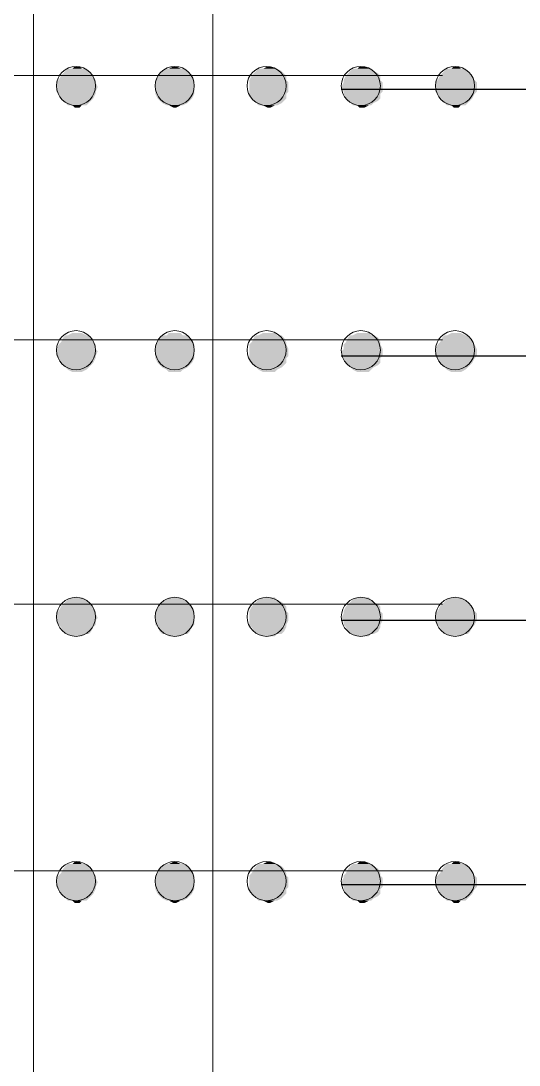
# Model space of a CAD drawing. Header units: inches. Extents: x 2 to 136, y 1 to 96.
# Drawn here: x 43.44 to 47.69, y 50.38 to 59.27 of the extents above; entities that cross this region are included whole.
import ezdxf

# ---------------------------------------------------------------- set-up
doc = ezdxf.new("R2010")
doc.units = ezdxf.units.IN
doc.header["$MEASUREMENT"] = 0
doc.layers.add('PDF_COLUMN', color=251, linetype='Continuous', true_color=0x636466)
doc.layers.add('PDF_Outer Line', color=165, linetype='Continuous', true_color=0x5258ac)
doc.layers.add('PDF_FLOOR LINES', color=7, linetype='Continuous')
doc.layers.add('PDF_Girt', color=7, linetype='Continuous')

msp = doc.modelspace()

# ---------------------------------------------------------------- linework, layer by layer
at = {"layer": 'PDF_COLUMN', "color": 7, "lineweight": 0}
for centre in [(43.9079, 58.719), (44.75, 58.719), (43.9079, 56.467), (44.75, 56.467), (43.9079, 54.1954), (44.75, 54.1954), (43.9079, 51.9434), (44.75, 51.9434)]:
    msp.add_circle(centre, 0.1665, dxfattribs=at)
at = {"layer": 'PDF_COLUMN', "lineweight": 0}
for centre in [(45.5333, 58.719), (46.3362, 58.719), (47.1391, 58.719), (45.5333, 56.467), (46.3362, 56.467), (47.1391, 56.467), (45.5333, 54.1954), (46.3362, 54.1954), (47.1391, 54.1954), (45.5333, 51.9434), (46.3362, 51.9434), (47.1391, 51.9434)]:
    msp.add_circle(centre, 0.1665, dxfattribs=at)
at = {"layer": 'PDF_COLUMN', "color": 7, "transparency": 33554559}
for points in [[(43.8002, 58.8267), (44.0548, 58.8071), (43.7806, 58.8071)], [(43.8198, 58.8463), (44.0352, 58.8267), (43.8002, 58.8267)], [(44.0352, 58.8267), (43.8002, 58.8267), (44.0548, 58.8071)], [(43.8394, 58.8659), (44.0156, 58.8463), (43.8198, 58.8463)], [(44.0156, 58.8463), (43.8198, 58.8463), (44.0352, 58.8267)], [(43.8785, 58.8659), (43.996, 58.8659), (43.8394, 58.8659)], [(43.996, 58.8659), (43.8394, 58.8659), (44.0156, 58.8463)], [(43.8981, 58.8855), (43.9569, 58.8659), (43.8785, 58.8659)], [(43.9569, 58.8659), (43.8785, 58.8659), (43.996, 58.8659)], [(43.9373, 58.8855), (43.8981, 58.8855), (43.9569, 58.8659)], [(44.6227, 58.8267), (44.8968, 58.8071), (44.6031, 58.8071)], [(44.6423, 58.8463), (44.8772, 58.8267), (44.6227, 58.8267)], [(44.8772, 58.8267), (44.6227, 58.8267), (44.8968, 58.8071)], [(44.6814, 58.8659), (44.8577, 58.8463), (44.6423, 58.8463)], [(44.8577, 58.8463), (44.6423, 58.8463), (44.8772, 58.8267)], [(44.701, 58.8659), (44.8185, 58.8659), (44.6814, 58.8659)], [(44.8185, 58.8659), (44.6814, 58.8659), (44.8577, 58.8463)], [(44.7402, 58.8855), (44.7989, 58.8659), (44.701, 58.8659)], [(44.7989, 58.8659), (44.701, 58.8659), (44.8185, 58.8659)], [(44.7598, 58.8855), (44.7402, 58.8855), (44.7989, 58.8659)], [(43.761, 58.768), (44.0744, 58.7484), (43.7414, 58.7484)], [(44.0744, 58.7484), (43.7414, 58.7484), (44.0939, 58.7092)], [(43.7414, 58.7484), (44.0939, 58.7092), (43.7414, 58.7092)], [(43.7806, 58.8071), (44.0744, 58.768), (43.761, 58.768)], [(44.0744, 58.768), (43.761, 58.768), (44.0744, 58.7484)], [(44.0548, 58.8071), (43.7806, 58.8071), (44.0744, 58.768)], [(44.6031, 58.8071), (44.9164, 58.768), (44.5835, 58.768)], [(44.9164, 58.768), (44.5835, 58.768), (44.9164, 58.7484)], [(44.5835, 58.768), (44.9164, 58.7484), (44.5835, 58.7484)], [(44.9164, 58.7484), (44.5835, 58.7484), (44.9164, 58.7092)], [(44.5835, 58.7484), (44.9164, 58.7092), (44.5835, 58.7092)], [(44.8968, 58.8071), (44.6031, 58.8071), (44.9164, 58.768)], [(44.0939, 58.7092), (43.7414, 58.7092), (44.0744, 58.6701)], [(43.7414, 58.7092), (44.0744, 58.6701), (43.7414, 58.6701)], [(44.0744, 58.6701), (43.7414, 58.6701), (44.0744, 58.6505)], [(43.7414, 58.6701), (44.0744, 58.6505), (43.761, 58.6505)], [(44.0744, 58.6505), (43.761, 58.6505), (44.0548, 58.6113)], [(43.761, 58.6505), (44.0548, 58.6113), (43.7806, 58.6113)], [(44.9164, 58.7092), (44.5835, 58.7092), (44.9164, 58.6701)], [(44.5835, 58.7092), (44.9164, 58.6701), (44.5835, 58.6701)], [(44.9164, 58.6701), (44.5835, 58.6701), (44.9164, 58.6505)], [(44.5835, 58.6701), (44.9164, 58.6505), (44.5835, 58.6505)], [(44.9164, 58.6505), (44.5835, 58.6505), (44.8968, 58.6113)], [(44.5835, 58.6505), (44.8968, 58.6113), (44.6031, 58.6113)], [(44.0548, 58.6113), (43.7806, 58.6113), (44.0352, 58.5917)], [(43.7806, 58.6113), (44.0352, 58.5917), (43.8002, 58.5917)], [(44.0352, 58.5917), (43.8002, 58.5917), (44.0156, 58.5722)], [(43.8002, 58.5917), (44.0156, 58.5722), (43.8198, 58.5722)], [(44.0156, 58.5722), (43.8198, 58.5722), (43.996, 58.5526)], [(43.8198, 58.5722), (43.996, 58.5526), (43.8394, 58.5526)], [(43.996, 58.5526), (43.8394, 58.5526), (43.9569, 58.5526)], [(43.8394, 58.5526), (43.9569, 58.5526), (43.8785, 58.5526)], [(43.9569, 58.5526), (43.8785, 58.5526), (43.9373, 58.533)], [(43.8785, 58.5526), (43.9373, 58.533), (43.8981, 58.533)], [(44.8968, 58.6113), (44.6031, 58.6113), (44.8772, 58.5917)], [(44.6031, 58.6113), (44.8772, 58.5917), (44.6227, 58.5917)], [(44.8772, 58.5917), (44.6227, 58.5917), (44.8577, 58.5722)], [(44.6227, 58.5917), (44.8577, 58.5722), (44.6423, 58.5722)], [(44.8577, 58.5722), (44.6423, 58.5722), (44.8185, 58.5526)], [(44.6423, 58.5722), (44.8185, 58.5526), (44.6814, 58.5526)], [(44.8185, 58.5526), (44.6814, 58.5526), (44.7989, 58.5526)], [(44.6814, 58.5526), (44.7989, 58.5526), (44.701, 58.5526)], [(44.7989, 58.5526), (44.701, 58.5526), (44.7598, 58.533)], [(44.701, 58.5526), (44.7598, 58.533), (44.7402, 58.533)], [(43.8198, 56.5943), (44.0352, 56.5747), (43.8002, 56.5747)], [(43.8394, 56.5943), (44.0156, 56.5943), (43.8198, 56.5943)], [(44.0156, 56.5943), (43.8198, 56.5943), (44.0352, 56.5747)], [(43.8785, 56.6139), (43.996, 56.5943), (43.8394, 56.5943)], [(43.996, 56.5943), (43.8394, 56.5943), (44.0156, 56.5943)], [(43.8981, 56.6139), (43.9569, 56.6139), (43.8785, 56.6139)], [(43.9569, 56.6139), (43.8785, 56.6139), (43.996, 56.5943)], [(43.9373, 56.6139), (43.8981, 56.6139), (43.9569, 56.6139)], [(44.6423, 56.5943), (44.8772, 56.5747), (44.6227, 56.5747)], [(44.6814, 56.5943), (44.8577, 56.5943), (44.6423, 56.5943)], [(44.8577, 56.5943), (44.6423, 56.5943), (44.8772, 56.5747)], [(44.701, 56.6139), (44.8185, 56.5943), (44.6814, 56.5943)], [(44.8185, 56.5943), (44.6814, 56.5943), (44.8577, 56.5943)], [(44.7402, 56.6139), (44.7989, 56.6139), (44.701, 56.6139)], [(44.7989, 56.6139), (44.701, 56.6139), (44.8185, 56.5943)], [(44.7598, 56.6139), (44.7402, 56.6139), (44.7989, 56.6139)], [(43.761, 56.516), (44.0744, 56.4768), (43.7414, 56.4768)], [(43.7806, 56.5355), (44.0744, 56.516), (43.761, 56.516)], [(44.0744, 56.516), (43.761, 56.516), (44.0744, 56.4768)], [(43.8002, 56.5747), (44.0548, 56.5355), (43.7806, 56.5355)], [(44.0548, 56.5355), (43.7806, 56.5355), (44.0744, 56.516)], [(44.0352, 56.5747), (43.8002, 56.5747), (44.0548, 56.5355)], [(44.6031, 56.5355), (44.9164, 56.516), (44.5835, 56.516)], [(44.9164, 56.516), (44.5835, 56.516), (44.9164, 56.4768)], [(44.5835, 56.516), (44.9164, 56.4768), (44.5835, 56.4768)], [(44.6227, 56.5747), (44.8968, 56.5355), (44.6031, 56.5355)], [(44.8968, 56.5355), (44.6031, 56.5355), (44.9164, 56.516)], [(44.8772, 56.5747), (44.6227, 56.5747), (44.8968, 56.5355)], [(44.0744, 56.4768), (43.7414, 56.4768), (44.0939, 56.4572)], [(43.7414, 56.4768), (44.0939, 56.4572), (43.7414, 56.4572)], [(44.0939, 56.4572), (43.7414, 56.4572), (44.0744, 56.418)], [(43.7414, 56.4572), (44.0744, 56.418), (43.7414, 56.418)], [(44.0744, 56.418), (43.7414, 56.418), (44.0744, 56.3985)], [(43.7414, 56.418), (44.0744, 56.3985), (43.761, 56.3985)], [(44.9164, 56.4768), (44.5835, 56.4768), (44.9164, 56.4572)], [(44.5835, 56.4768), (44.9164, 56.4572), (44.5835, 56.4572)], [(44.9164, 56.4572), (44.5835, 56.4572), (44.9164, 56.418)], [(44.5835, 56.4572), (44.9164, 56.418), (44.5835, 56.418)], [(44.9164, 56.418), (44.5835, 56.418), (44.9164, 56.3985)], [(44.5835, 56.418), (44.9164, 56.3985), (44.5835, 56.3985)], [(44.0744, 56.3985), (43.761, 56.3985), (44.0548, 56.3593)], [(43.761, 56.3985), (44.0548, 56.3593), (43.7806, 56.3593)], [(44.0548, 56.3593), (43.7806, 56.3593), (44.0352, 56.3397)], [(43.7806, 56.3593), (44.0352, 56.3397), (43.8002, 56.3397)], [(44.0352, 56.3397), (43.8002, 56.3397), (44.0156, 56.3201)], [(43.8002, 56.3397), (44.0156, 56.3201), (43.8198, 56.3201)], [(44.0156, 56.3201), (43.8198, 56.3201), (43.996, 56.3006)], [(43.8198, 56.3201), (43.996, 56.3006), (43.8394, 56.3006)], [(44.9164, 56.3985), (44.5835, 56.3985), (44.8968, 56.3593)], [(44.5835, 56.3985), (44.8968, 56.3593), (44.6031, 56.3593)], [(44.8968, 56.3593), (44.6031, 56.3593), (44.8772, 56.3397)], [(44.6031, 56.3593), (44.8772, 56.3397), (44.6227, 56.3397)], [(44.8772, 56.3397), (44.6227, 56.3397), (44.8577, 56.3201)], [(44.6227, 56.3397), (44.8577, 56.3201), (44.6423, 56.3201)], [(44.8577, 56.3201), (44.6423, 56.3201), (44.8185, 56.3006)], [(44.6423, 56.3201), (44.8185, 56.3006), (44.6814, 56.3006)], [(43.996, 56.3006), (43.8394, 56.3006), (43.9569, 56.281)], [(43.8394, 56.3006), (43.9569, 56.281), (43.8785, 56.281)], [(43.9569, 56.281), (43.8785, 56.281), (43.9373, 56.281)], [(43.8785, 56.281), (43.9373, 56.281), (43.8981, 56.281)], [(44.8185, 56.3006), (44.6814, 56.3006), (44.7989, 56.281)], [(44.6814, 56.3006), (44.7989, 56.281), (44.701, 56.281)], [(44.7989, 56.281), (44.701, 56.281), (44.7598, 56.281)], [(44.701, 56.281), (44.7598, 56.281), (44.7402, 56.281)], [(43.8785, 54.3619), (43.996, 54.3423), (43.8394, 54.3423)], [(43.8981, 54.3619), (43.9569, 54.3619), (43.8785, 54.3619)], [(43.9569, 54.3619), (43.8785, 54.3619), (43.996, 54.3423)], [(43.9373, 54.3619), (43.8981, 54.3619), (43.9569, 54.3619)], [(44.701, 54.3619), (44.8185, 54.3423), (44.6814, 54.3423)], [(44.7402, 54.3619), (44.7989, 54.3619), (44.701, 54.3619)], [(44.7989, 54.3619), (44.701, 54.3619), (44.8185, 54.3423)], [(44.7598, 54.3619), (44.7402, 54.3619), (44.7989, 54.3619)], [(43.7806, 54.2835), (44.0744, 54.2444), (43.761, 54.2444)], [(43.8002, 54.3031), (44.0548, 54.2835), (43.7806, 54.2835)], [(44.0548, 54.2835), (43.7806, 54.2835), (44.0744, 54.2444)], [(43.8198, 54.3227), (44.0352, 54.3031), (43.8002, 54.3031)], [(44.0352, 54.3031), (43.8002, 54.3031), (44.0548, 54.2835)], [(43.8394, 54.3423), (44.0156, 54.3227), (43.8198, 54.3227)], [(44.0156, 54.3227), (43.8198, 54.3227), (44.0352, 54.3031)], [(43.996, 54.3423), (43.8394, 54.3423), (44.0156, 54.3227)], [(44.6031, 54.2835), (44.9164, 54.2444), (44.5835, 54.2444)], [(44.6227, 54.3031), (44.8968, 54.2835), (44.6031, 54.2835)], [(44.8968, 54.2835), (44.6031, 54.2835), (44.9164, 54.2444)], [(44.6423, 54.3227), (44.8772, 54.3031), (44.6227, 54.3031)], [(44.8772, 54.3031), (44.6227, 54.3031), (44.8968, 54.2835)], [(44.6814, 54.3423), (44.8577, 54.3227), (44.6423, 54.3227)], [(44.8577, 54.3227), (44.6423, 54.3227), (44.8772, 54.3031)], [(44.8185, 54.3423), (44.6814, 54.3423), (44.8577, 54.3227)], [(43.761, 54.2444), (44.0744, 54.2248), (43.7414, 54.2248)], [(44.0744, 54.2248), (43.7414, 54.2248), (44.0939, 54.1856)], [(43.7414, 54.2248), (44.0939, 54.1856), (43.7414, 54.1856)], [(44.0939, 54.1856), (43.7414, 54.1856), (44.0744, 54.166)], [(43.7414, 54.1856), (44.0744, 54.166), (43.7414, 54.166)], [(44.0744, 54.2444), (43.761, 54.2444), (44.0744, 54.2248)], [(44.9164, 54.2444), (44.5835, 54.2444), (44.9164, 54.2248)], [(44.5835, 54.2444), (44.9164, 54.2248), (44.5835, 54.2248)], [(44.9164, 54.2248), (44.5835, 54.2248), (44.9164, 54.1856)], [(44.5835, 54.2248), (44.9164, 54.1856), (44.5835, 54.1856)], [(44.9164, 54.1856), (44.5835, 54.1856), (44.9164, 54.166)], [(44.5835, 54.1856), (44.9164, 54.166), (44.5835, 54.166)], [(44.0744, 54.166), (43.7414, 54.166), (44.0744, 54.1269)], [(43.7414, 54.166), (44.0744, 54.1269), (43.761, 54.1269)], [(44.0744, 54.1269), (43.761, 54.1269), (44.0548, 54.1073)], [(43.761, 54.1269), (44.0548, 54.1073), (43.7806, 54.1073)], [(44.0548, 54.1073), (43.7806, 54.1073), (44.0352, 54.0681)], [(43.7806, 54.1073), (44.0352, 54.0681), (43.8002, 54.0681)], [(44.9164, 54.166), (44.5835, 54.166), (44.9164, 54.1269)], [(44.5835, 54.166), (44.9164, 54.1269), (44.5835, 54.1269)], [(44.9164, 54.1269), (44.5835, 54.1269), (44.8968, 54.1073)], [(44.5835, 54.1269), (44.8968, 54.1073), (44.6031, 54.1073)], [(44.8968, 54.1073), (44.6031, 54.1073), (44.8772, 54.0681)], [(44.6031, 54.1073), (44.8772, 54.0681), (44.6227, 54.0681)], [(44.0352, 54.0681), (43.8002, 54.0681), (44.0156, 54.0485)], [(43.8002, 54.0681), (44.0156, 54.0485), (43.8198, 54.0485)], [(44.0156, 54.0485), (43.8198, 54.0485), (43.996, 54.0485)], [(43.8198, 54.0485), (43.996, 54.0485), (43.8394, 54.0485)], [(43.996, 54.0485), (43.8394, 54.0485), (43.9569, 54.0289)], [(43.8394, 54.0485), (43.9569, 54.0289), (43.8785, 54.0289)], [(43.9569, 54.0289), (43.8785, 54.0289), (43.9373, 54.0289)], [(43.8785, 54.0289), (43.9373, 54.0289), (43.8981, 54.0289)], [(44.8772, 54.0681), (44.6227, 54.0681), (44.8577, 54.0485)], [(44.6227, 54.0681), (44.8577, 54.0485), (44.6423, 54.0485)], [(44.8577, 54.0485), (44.6423, 54.0485), (44.8185, 54.0485)], [(44.6423, 54.0485), (44.8185, 54.0485), (44.6814, 54.0485)], [(44.8185, 54.0485), (44.6814, 54.0485), (44.7989, 54.0289)], [(44.6814, 54.0485), (44.7989, 54.0289), (44.701, 54.0289)], [(44.7989, 54.0289), (44.701, 54.0289), (44.7598, 54.0289)], [(44.701, 54.0289), (44.7598, 54.0289), (44.7402, 54.0289)], [(43.8002, 52.0511), (44.0548, 52.0119), (43.7806, 52.0119)], [(43.8198, 52.0707), (44.0352, 52.0511), (43.8002, 52.0511)], [(44.0352, 52.0511), (43.8002, 52.0511), (44.0548, 52.0119)], [(43.8394, 52.0902), (44.0156, 52.0707), (43.8198, 52.0707)], [(44.0156, 52.0707), (43.8198, 52.0707), (44.0352, 52.0511)], [(43.8785, 52.0902), (43.996, 52.0902), (43.8394, 52.0902)], [(43.996, 52.0902), (43.8394, 52.0902), (44.0156, 52.0707)], [(43.8981, 52.1098), (43.9569, 52.0902), (43.8785, 52.0902)], [(43.9569, 52.0902), (43.8785, 52.0902), (43.996, 52.0902)], [(43.9373, 52.1098), (43.8981, 52.1098), (43.9569, 52.0902)], [(44.6227, 52.0511), (44.8968, 52.0119), (44.6031, 52.0119)], [(44.6423, 52.0707), (44.8772, 52.0511), (44.6227, 52.0511)], [(44.8772, 52.0511), (44.6227, 52.0511), (44.8968, 52.0119)], [(44.6814, 52.0902), (44.8577, 52.0707), (44.6423, 52.0707)], [(44.8577, 52.0707), (44.6423, 52.0707), (44.8772, 52.0511)], [(44.701, 52.0902), (44.8185, 52.0902), (44.6814, 52.0902)], [(44.8185, 52.0902), (44.6814, 52.0902), (44.8577, 52.0707)], [(44.7402, 52.1098), (44.7989, 52.0902), (44.701, 52.0902)], [(44.7989, 52.0902), (44.701, 52.0902), (44.8185, 52.0902)], [(44.7598, 52.1098), (44.7402, 52.1098), (44.7989, 52.0902)], [(43.761, 51.9923), (44.0744, 51.9728), (43.7414, 51.9728)], [(44.0744, 51.9728), (43.7414, 51.9728), (44.0939, 51.9336)], [(43.7414, 51.9728), (44.0939, 51.9336), (43.7414, 51.9336)], [(43.7806, 52.0119), (44.0744, 51.9923), (43.761, 51.9923)], [(44.0744, 51.9923), (43.761, 51.9923), (44.0744, 51.9728)], [(44.0548, 52.0119), (43.7806, 52.0119), (44.0744, 51.9923)], [(44.6031, 52.0119), (44.9164, 51.9923), (44.5835, 51.9923)], [(44.9164, 51.9923), (44.5835, 51.9923), (44.9164, 51.9728)], [(44.5835, 51.9923), (44.9164, 51.9728), (44.5835, 51.9728)], [(44.9164, 51.9728), (44.5835, 51.9728), (44.9164, 51.9336)], [(44.5835, 51.9728), (44.9164, 51.9336), (44.5835, 51.9336)], [(44.8968, 52.0119), (44.6031, 52.0119), (44.9164, 51.9923)], [(44.0939, 51.9336), (43.7414, 51.9336), (44.0744, 51.8944)], [(43.7414, 51.9336), (44.0744, 51.8944), (43.7414, 51.8944)], [(44.0744, 51.8944), (43.7414, 51.8944), (44.0744, 51.8748)], [(43.7414, 51.8944), (44.0744, 51.8748), (43.761, 51.8748)], [(44.0744, 51.8748), (43.761, 51.8748), (44.0548, 51.8357)], [(43.761, 51.8748), (44.0548, 51.8357), (43.7806, 51.8357)], [(44.9164, 51.9336), (44.5835, 51.9336), (44.9164, 51.8944)], [(44.5835, 51.9336), (44.9164, 51.8944), (44.5835, 51.8944)], [(44.9164, 51.8944), (44.5835, 51.8944), (44.9164, 51.8748)], [(44.5835, 51.8944), (44.9164, 51.8748), (44.5835, 51.8748)], [(44.9164, 51.8748), (44.5835, 51.8748), (44.8968, 51.8357)], [(44.5835, 51.8748), (44.8968, 51.8357), (44.6031, 51.8357)], [(44.0548, 51.8357), (43.7806, 51.8357), (44.0352, 51.8161)], [(43.7806, 51.8357), (44.0352, 51.8161), (43.8002, 51.8161)], [(44.0352, 51.8161), (43.8002, 51.8161), (44.0156, 51.7965)], [(43.8002, 51.8161), (44.0156, 51.7965), (43.8198, 51.7965)], [(44.0156, 51.7965), (43.8198, 51.7965), (43.996, 51.7769)], [(43.8198, 51.7965), (43.996, 51.7769), (43.8394, 51.7769)], [(44.8968, 51.8357), (44.6031, 51.8357), (44.8772, 51.8161)], [(44.6031, 51.8357), (44.8772, 51.8161), (44.6227, 51.8161)], [(44.8772, 51.8161), (44.6227, 51.8161), (44.8577, 51.7965)], [(44.6227, 51.8161), (44.8577, 51.7965), (44.6423, 51.7965)], [(44.8577, 51.7965), (44.6423, 51.7965), (44.8185, 51.7769)], [(44.6423, 51.7965), (44.8185, 51.7769), (44.6814, 51.7769)], [(43.996, 51.7769), (43.8394, 51.7769), (43.9569, 51.7769)], [(43.8394, 51.7769), (43.9569, 51.7769), (43.8785, 51.7769)], [(43.9569, 51.7769), (43.8785, 51.7769), (43.9373, 51.7573)], [(43.8785, 51.7769), (43.9373, 51.7573), (43.8981, 51.7573)], [(44.8185, 51.7769), (44.6814, 51.7769), (44.7989, 51.7769)], [(44.6814, 51.7769), (44.7989, 51.7769), (44.701, 51.7769)], [(44.7989, 51.7769), (44.701, 51.7769), (44.7598, 51.7573)], [(44.701, 51.7769), (44.7598, 51.7573), (44.7402, 51.7573)]]:
    msp.add_solid(points, dxfattribs=at)
at = {"layer": 'PDF_COLUMN', "transparency": 33554559}
for points in [[(45.4256, 58.8267), (45.6997, 58.8071), (45.406, 58.8071)], [(45.4452, 58.8463), (45.6801, 58.8267), (45.4256, 58.8267)], [(45.6801, 58.8267), (45.4256, 58.8267), (45.6997, 58.8071)], [(45.4647, 58.8659), (45.6606, 58.8463), (45.4452, 58.8463)], [(45.6606, 58.8463), (45.4452, 58.8463), (45.6801, 58.8267)], [(45.5039, 58.8659), (45.6214, 58.8659), (45.4647, 58.8659)], [(45.6214, 58.8659), (45.4647, 58.8659), (45.6606, 58.8463)], [(45.5431, 58.8855), (45.6018, 58.8659), (45.5039, 58.8659)], [(45.6018, 58.8659), (45.5039, 58.8659), (45.6214, 58.8659)], [(45.5626, 58.8855), (45.5431, 58.8855), (45.6018, 58.8659)], [(46.2285, 58.8267), (46.5026, 58.8071), (46.2089, 58.8071)], [(46.248, 58.8463), (46.483, 58.8267), (46.2285, 58.8267)], [(46.483, 58.8267), (46.2285, 58.8267), (46.5026, 58.8071)], [(46.2676, 58.8659), (46.4439, 58.8463), (46.248, 58.8463)], [(46.4439, 58.8463), (46.248, 58.8463), (46.483, 58.8267)], [(46.3068, 58.8659), (46.4243, 58.8659), (46.2676, 58.8659)], [(46.4243, 58.8659), (46.2676, 58.8659), (46.4439, 58.8463)], [(46.3264, 58.8855), (46.4047, 58.8659), (46.3068, 58.8659)], [(46.4047, 58.8659), (46.3068, 58.8659), (46.4243, 58.8659)], [(46.3655, 58.8855), (46.3264, 58.8855), (46.4047, 58.8659)], [(47.0314, 58.8267), (47.2859, 58.8071), (47.0118, 58.8071)], [(47.0509, 58.8463), (47.2664, 58.8267), (47.0314, 58.8267)], [(47.2664, 58.8267), (47.0314, 58.8267), (47.2859, 58.8071)], [(47.0705, 58.8659), (47.2468, 58.8463), (47.0509, 58.8463)], [(47.2468, 58.8463), (47.0509, 58.8463), (47.2664, 58.8267)], [(47.1097, 58.8659), (47.2272, 58.8659), (47.0705, 58.8659)], [(47.2272, 58.8659), (47.0705, 58.8659), (47.2468, 58.8463)], [(47.1293, 58.8855), (47.188, 58.8659), (47.1097, 58.8659)], [(47.188, 58.8659), (47.1097, 58.8659), (47.2272, 58.8659)], [(47.1684, 58.8855), (47.1293, 58.8855), (47.188, 58.8659)], [(45.406, 58.8071), (45.6997, 58.768), (45.3864, 58.768)], [(45.6997, 58.768), (45.3864, 58.768), (45.7193, 58.7484)], [(45.3864, 58.768), (45.7193, 58.7484), (45.3864, 58.7484)], [(45.7193, 58.7484), (45.3864, 58.7484), (45.7193, 58.7092)], [(45.3864, 58.7484), (45.7193, 58.7092), (45.3864, 58.7092)], [(45.6997, 58.8071), (45.406, 58.8071), (45.6997, 58.768)], [(46.1893, 58.7484), (46.5222, 58.7092), (46.1697, 58.7092)], [(46.2089, 58.8071), (46.5026, 58.768), (46.1893, 58.768)], [(46.5026, 58.768), (46.1893, 58.768), (46.5222, 58.7484)], [(46.1893, 58.768), (46.5222, 58.7484), (46.1893, 58.7484)], [(46.5222, 58.7484), (46.1893, 58.7484), (46.5222, 58.7092)], [(46.5026, 58.8071), (46.2089, 58.8071), (46.5026, 58.768)], [(46.9922, 58.768), (47.3251, 58.7484), (46.9726, 58.7484)], [(47.3251, 58.7484), (46.9726, 58.7484), (47.3251, 58.7092)], [(46.9726, 58.7484), (47.3251, 58.7092), (46.9726, 58.7092)], [(47.0118, 58.8071), (47.3055, 58.768), (46.9922, 58.768)], [(47.3055, 58.768), (46.9922, 58.768), (47.3251, 58.7484)], [(47.2859, 58.8071), (47.0118, 58.8071), (47.3055, 58.768)], [(45.7193, 58.7092), (45.3864, 58.7092), (45.7193, 58.6701)], [(45.3864, 58.7092), (45.7193, 58.6701), (45.3864, 58.6701)], [(45.7193, 58.6701), (45.3864, 58.6701), (45.6997, 58.6505)], [(45.3864, 58.6701), (45.6997, 58.6505), (45.3864, 58.6505)], [(45.6997, 58.6505), (45.3864, 58.6505), (45.6997, 58.6113)], [(45.3864, 58.6505), (45.6997, 58.6113), (45.406, 58.6113)], [(46.5222, 58.7092), (46.1697, 58.7092), (46.5222, 58.6701)], [(46.1697, 58.7092), (46.5222, 58.6701), (46.1893, 58.6701)], [(46.5222, 58.6701), (46.1893, 58.6701), (46.5026, 58.6505)], [(46.1893, 58.6701), (46.5026, 58.6505), (46.1893, 58.6505)], [(46.5026, 58.6505), (46.1893, 58.6505), (46.5026, 58.6113)], [(46.1893, 58.6505), (46.5026, 58.6113), (46.2089, 58.6113)], [(47.3251, 58.7092), (46.9726, 58.7092), (47.3251, 58.6701)], [(46.9726, 58.7092), (47.3251, 58.6701), (46.9726, 58.6701)], [(47.3251, 58.6701), (46.9726, 58.6701), (47.3055, 58.6505)], [(46.9726, 58.6701), (47.3055, 58.6505), (46.9922, 58.6505)], [(47.3055, 58.6505), (46.9922, 58.6505), (47.2859, 58.6113)], [(46.9922, 58.6505), (47.2859, 58.6113), (47.0118, 58.6113)], [(45.6997, 58.6113), (45.406, 58.6113), (45.6801, 58.5917)], [(45.406, 58.6113), (45.6801, 58.5917), (45.4256, 58.5917)], [(45.6801, 58.5917), (45.4256, 58.5917), (45.6606, 58.5722)], [(45.4256, 58.5917), (45.6606, 58.5722), (45.4452, 58.5722)], [(45.6606, 58.5722), (45.4452, 58.5722), (45.6214, 58.5526)], [(45.4452, 58.5722), (45.6214, 58.5526), (45.4647, 58.5526)], [(45.6214, 58.5526), (45.4647, 58.5526), (45.6018, 58.5526)], [(45.4647, 58.5526), (45.6018, 58.5526), (45.5039, 58.5526)], [(45.6018, 58.5526), (45.5039, 58.5526), (45.5626, 58.533)], [(45.5039, 58.5526), (45.5626, 58.533), (45.5431, 58.533)], [(46.5026, 58.6113), (46.2089, 58.6113), (46.483, 58.5917)], [(46.2089, 58.6113), (46.483, 58.5917), (46.2285, 58.5917)], [(46.483, 58.5917), (46.2285, 58.5917), (46.4439, 58.5722)], [(46.2285, 58.5917), (46.4439, 58.5722), (46.248, 58.5722)], [(46.4439, 58.5722), (46.248, 58.5722), (46.4243, 58.5526)], [(46.248, 58.5722), (46.4243, 58.5526), (46.2676, 58.5526)], [(46.4243, 58.5526), (46.2676, 58.5526), (46.4047, 58.5526)], [(46.2676, 58.5526), (46.4047, 58.5526), (46.3068, 58.5526)], [(46.4047, 58.5526), (46.3068, 58.5526), (46.3655, 58.533)], [(46.3068, 58.5526), (46.3655, 58.533), (46.3264, 58.533)], [(47.2859, 58.6113), (47.0118, 58.6113), (47.2664, 58.5917)], [(47.0118, 58.6113), (47.2664, 58.5917), (47.0314, 58.5917)], [(47.2664, 58.5917), (47.0314, 58.5917), (47.2468, 58.5722)], [(47.0314, 58.5917), (47.2468, 58.5722), (47.0509, 58.5722)], [(47.2468, 58.5722), (47.0509, 58.5722), (47.2272, 58.5526)], [(47.0509, 58.5722), (47.2272, 58.5526), (47.0705, 58.5526)], [(47.2272, 58.5526), (47.0705, 58.5526), (47.188, 58.5526)], [(47.0705, 58.5526), (47.188, 58.5526), (47.1097, 58.5526)], [(47.188, 58.5526), (47.1097, 58.5526), (47.1684, 58.533)], [(47.1097, 58.5526), (47.1684, 58.533), (47.1293, 58.533)], [(45.4452, 56.5943), (45.6801, 56.5747), (45.4256, 56.5747)], [(45.4647, 56.5943), (45.6606, 56.5943), (45.4452, 56.5943)], [(45.6606, 56.5943), (45.4452, 56.5943), (45.6801, 56.5747)], [(45.5039, 56.6139), (45.6214, 56.5943), (45.4647, 56.5943)], [(45.6214, 56.5943), (45.4647, 56.5943), (45.6606, 56.5943)], [(45.5431, 56.6139), (45.6018, 56.6139), (45.5039, 56.6139)], [(45.6018, 56.6139), (45.5039, 56.6139), (45.6214, 56.5943)], [(45.5626, 56.6139), (45.5431, 56.6139), (45.6018, 56.6139)], [(46.248, 56.5943), (46.483, 56.5747), (46.2285, 56.5747)], [(46.2676, 56.5943), (46.4439, 56.5943), (46.248, 56.5943)], [(46.4439, 56.5943), (46.248, 56.5943), (46.483, 56.5747)], [(46.3068, 56.6139), (46.4243, 56.5943), (46.2676, 56.5943)], [(46.4243, 56.5943), (46.2676, 56.5943), (46.4439, 56.5943)], [(46.3264, 56.6139), (46.4047, 56.6139), (46.3068, 56.6139)], [(46.4047, 56.6139), (46.3068, 56.6139), (46.4243, 56.5943)], [(46.3655, 56.6139), (46.3264, 56.6139), (46.4047, 56.6139)], [(47.0509, 56.5943), (47.2664, 56.5747), (47.0314, 56.5747)], [(47.0705, 56.5943), (47.2468, 56.5943), (47.0509, 56.5943)], [(47.2468, 56.5943), (47.0509, 56.5943), (47.2664, 56.5747)], [(47.1097, 56.6139), (47.2272, 56.5943), (47.0705, 56.5943)], [(47.2272, 56.5943), (47.0705, 56.5943), (47.2468, 56.5943)], [(47.1293, 56.6139), (47.188, 56.6139), (47.1097, 56.6139)], [(47.188, 56.6139), (47.1097, 56.6139), (47.2272, 56.5943)], [(47.1684, 56.6139), (47.1293, 56.6139), (47.188, 56.6139)], [(45.406, 56.5355), (45.6997, 56.516), (45.3864, 56.516)], [(45.6997, 56.516), (45.3864, 56.516), (45.7193, 56.4768)], [(45.3864, 56.516), (45.7193, 56.4768), (45.3864, 56.4768)], [(45.4256, 56.5747), (45.6997, 56.5355), (45.406, 56.5355)], [(45.6997, 56.5355), (45.406, 56.5355), (45.6997, 56.516)], [(45.6801, 56.5747), (45.4256, 56.5747), (45.6997, 56.5355)], [(46.2089, 56.5355), (46.5026, 56.516), (46.1893, 56.516)], [(46.5026, 56.516), (46.1893, 56.516), (46.5222, 56.4768)], [(46.1893, 56.516), (46.5222, 56.4768), (46.1893, 56.4768)], [(46.2285, 56.5747), (46.5026, 56.5355), (46.2089, 56.5355)], [(46.5026, 56.5355), (46.2089, 56.5355), (46.5026, 56.516)], [(46.483, 56.5747), (46.2285, 56.5747), (46.5026, 56.5355)], [(46.9922, 56.516), (47.3251, 56.4768), (46.9726, 56.4768)], [(47.0118, 56.5355), (47.3055, 56.516), (46.9922, 56.516)], [(47.3055, 56.516), (46.9922, 56.516), (47.3251, 56.4768)], [(47.0314, 56.5747), (47.2859, 56.5355), (47.0118, 56.5355)], [(47.2859, 56.5355), (47.0118, 56.5355), (47.3055, 56.516)], [(47.2664, 56.5747), (47.0314, 56.5747), (47.2859, 56.5355)], [(45.7193, 56.4768), (45.3864, 56.4768), (45.7193, 56.4572)], [(45.3864, 56.4768), (45.7193, 56.4572), (45.3864, 56.4572)], [(45.7193, 56.4572), (45.3864, 56.4572), (45.7193, 56.418)], [(45.3864, 56.4572), (45.7193, 56.418), (45.3864, 56.418)], [(45.7193, 56.418), (45.3864, 56.418), (45.6997, 56.3985)], [(45.3864, 56.418), (45.6997, 56.3985), (45.3864, 56.3985)], [(46.1893, 56.4768), (46.5222, 56.4572), (46.1697, 56.4572)], [(46.5222, 56.4572), (46.1697, 56.4572), (46.5222, 56.418)], [(46.1697, 56.4572), (46.5222, 56.418), (46.1893, 56.418)], [(46.5222, 56.4768), (46.1893, 56.4768), (46.5222, 56.4572)], [(46.5222, 56.418), (46.1893, 56.418), (46.5026, 56.3985)], [(46.1893, 56.418), (46.5026, 56.3985), (46.1893, 56.3985)], [(47.3251, 56.4768), (46.9726, 56.4768), (47.3251, 56.4572)], [(46.9726, 56.4768), (47.3251, 56.4572), (46.9726, 56.4572)], [(47.3251, 56.4572), (46.9726, 56.4572), (47.3251, 56.418)], [(46.9726, 56.4572), (47.3251, 56.418), (46.9726, 56.418)], [(47.3251, 56.418), (46.9726, 56.418), (47.3055, 56.3985)], [(46.9726, 56.418), (47.3055, 56.3985), (46.9922, 56.3985)], [(45.6997, 56.3985), (45.3864, 56.3985), (45.6997, 56.3593)], [(45.3864, 56.3985), (45.6997, 56.3593), (45.406, 56.3593)], [(45.6997, 56.3593), (45.406, 56.3593), (45.6801, 56.3397)], [(45.406, 56.3593), (45.6801, 56.3397), (45.4256, 56.3397)], [(45.6801, 56.3397), (45.4256, 56.3397), (45.6606, 56.3201)], [(45.4256, 56.3397), (45.6606, 56.3201), (45.4452, 56.3201)], [(45.6606, 56.3201), (45.4452, 56.3201), (45.6214, 56.3006)], [(45.4452, 56.3201), (45.6214, 56.3006), (45.4647, 56.3006)], [(46.5026, 56.3985), (46.1893, 56.3985), (46.5026, 56.3593)], [(46.1893, 56.3985), (46.5026, 56.3593), (46.2089, 56.3593)], [(46.5026, 56.3593), (46.2089, 56.3593), (46.483, 56.3397)], [(46.2089, 56.3593), (46.483, 56.3397), (46.2285, 56.3397)], [(46.483, 56.3397), (46.2285, 56.3397), (46.4439, 56.3201)], [(46.2285, 56.3397), (46.4439, 56.3201), (46.248, 56.3201)], [(46.4439, 56.3201), (46.248, 56.3201), (46.4243, 56.3006)], [(46.248, 56.3201), (46.4243, 56.3006), (46.2676, 56.3006)], [(47.3055, 56.3985), (46.9922, 56.3985), (47.2859, 56.3593)], [(46.9922, 56.3985), (47.2859, 56.3593), (47.0118, 56.3593)], [(47.2859, 56.3593), (47.0118, 56.3593), (47.2664, 56.3397)], [(47.0118, 56.3593), (47.2664, 56.3397), (47.0314, 56.3397)], [(47.2664, 56.3397), (47.0314, 56.3397), (47.2468, 56.3201)], [(47.0314, 56.3397), (47.2468, 56.3201), (47.0509, 56.3201)], [(47.2468, 56.3201), (47.0509, 56.3201), (47.2272, 56.3006)], [(47.0509, 56.3201), (47.2272, 56.3006), (47.0705, 56.3006)], [(45.6214, 56.3006), (45.4647, 56.3006), (45.6018, 56.281)], [(45.4647, 56.3006), (45.6018, 56.281), (45.5039, 56.281)], [(45.6018, 56.281), (45.5039, 56.281), (45.5626, 56.281)], [(45.5039, 56.281), (45.5626, 56.281), (45.5431, 56.281)], [(46.4243, 56.3006), (46.2676, 56.3006), (46.4047, 56.281)], [(46.2676, 56.3006), (46.4047, 56.281), (46.3068, 56.281)], [(46.4047, 56.281), (46.3068, 56.281), (46.3655, 56.281)], [(46.3068, 56.281), (46.3655, 56.281), (46.3264, 56.281)], [(47.2272, 56.3006), (47.0705, 56.3006), (47.188, 56.281)], [(47.0705, 56.3006), (47.188, 56.281), (47.1097, 56.281)], [(47.188, 56.281), (47.1097, 56.281), (47.1684, 56.281)], [(47.1097, 56.281), (47.1684, 56.281), (47.1293, 56.281)], [(45.5039, 54.3619), (45.6214, 54.3423), (45.4647, 54.3423)], [(45.5431, 54.3619), (45.6018, 54.3619), (45.5039, 54.3619)], [(45.6018, 54.3619), (45.5039, 54.3619), (45.6214, 54.3423)], [(45.5626, 54.3619), (45.5431, 54.3619), (45.6018, 54.3619)], [(46.3068, 54.3619), (46.4243, 54.3423), (46.2676, 54.3423)], [(46.3264, 54.3619), (46.4047, 54.3619), (46.3068, 54.3619)], [(46.4047, 54.3619), (46.3068, 54.3619), (46.4243, 54.3423)], [(46.3655, 54.3619), (46.3264, 54.3619), (46.4047, 54.3619)], [(47.1097, 54.3619), (47.2272, 54.3423), (47.0705, 54.3423)], [(47.1293, 54.3619), (47.188, 54.3619), (47.1097, 54.3619)], [(47.188, 54.3619), (47.1097, 54.3619), (47.2272, 54.3423)], [(47.1684, 54.3619), (47.1293, 54.3619), (47.188, 54.3619)], [(45.406, 54.2835), (45.6997, 54.2444), (45.3864, 54.2444)], [(45.4256, 54.3031), (45.6997, 54.2835), (45.406, 54.2835)], [(45.6997, 54.2835), (45.406, 54.2835), (45.6997, 54.2444)], [(45.4452, 54.3227), (45.6801, 54.3031), (45.4256, 54.3031)], [(45.6801, 54.3031), (45.4256, 54.3031), (45.6997, 54.2835)], [(45.4647, 54.3423), (45.6606, 54.3227), (45.4452, 54.3227)], [(45.6606, 54.3227), (45.4452, 54.3227), (45.6801, 54.3031)], [(45.6214, 54.3423), (45.4647, 54.3423), (45.6606, 54.3227)], [(46.2089, 54.2835), (46.5026, 54.2444), (46.1893, 54.2444)], [(46.2285, 54.3031), (46.5026, 54.2835), (46.2089, 54.2835)], [(46.5026, 54.2835), (46.2089, 54.2835), (46.5026, 54.2444)], [(46.248, 54.3227), (46.483, 54.3031), (46.2285, 54.3031)], [(46.483, 54.3031), (46.2285, 54.3031), (46.5026, 54.2835)], [(46.2676, 54.3423), (46.4439, 54.3227), (46.248, 54.3227)], [(46.4439, 54.3227), (46.248, 54.3227), (46.483, 54.3031)], [(46.4243, 54.3423), (46.2676, 54.3423), (46.4439, 54.3227)], [(47.0118, 54.2835), (47.3055, 54.2444), (46.9922, 54.2444)], [(47.0314, 54.3031), (47.2859, 54.2835), (47.0118, 54.2835)], [(47.2859, 54.2835), (47.0118, 54.2835), (47.3055, 54.2444)], [(47.0509, 54.3227), (47.2664, 54.3031), (47.0314, 54.3031)], [(47.2664, 54.3031), (47.0314, 54.3031), (47.2859, 54.2835)], [(47.0705, 54.3423), (47.2468, 54.3227), (47.0509, 54.3227)], [(47.2468, 54.3227), (47.0509, 54.3227), (47.2664, 54.3031)], [(47.2272, 54.3423), (47.0705, 54.3423), (47.2468, 54.3227)], [(45.6997, 54.2444), (45.3864, 54.2444), (45.7193, 54.2248)], [(45.3864, 54.2444), (45.7193, 54.2248), (45.3864, 54.2248)], [(45.7193, 54.2248), (45.3864, 54.2248), (45.7193, 54.1856)], [(45.3864, 54.2248), (45.7193, 54.1856), (45.3864, 54.1856)], [(45.7193, 54.1856), (45.3864, 54.1856), (45.7193, 54.166)], [(45.3864, 54.1856), (45.7193, 54.166), (45.3864, 54.166)], [(46.1893, 54.2248), (46.5222, 54.1856), (46.1697, 54.1856)], [(46.5222, 54.1856), (46.1697, 54.1856), (46.5222, 54.166)], [(46.1697, 54.1856), (46.5222, 54.166), (46.1893, 54.166)], [(46.5026, 54.2444), (46.1893, 54.2444), (46.5222, 54.2248)], [(46.1893, 54.2444), (46.5222, 54.2248), (46.1893, 54.2248)], [(46.5222, 54.2248), (46.1893, 54.2248), (46.5222, 54.1856)], [(46.9922, 54.2444), (47.3251, 54.2248), (46.9726, 54.2248)], [(47.3251, 54.2248), (46.9726, 54.2248), (47.3251, 54.1856)], [(46.9726, 54.2248), (47.3251, 54.1856), (46.9726, 54.1856)], [(47.3251, 54.1856), (46.9726, 54.1856), (47.3251, 54.166)], [(46.9726, 54.1856), (47.3251, 54.166), (46.9726, 54.166)], [(47.3055, 54.2444), (46.9922, 54.2444), (47.3251, 54.2248)], [(45.7193, 54.166), (45.3864, 54.166), (45.6997, 54.1269)], [(45.3864, 54.166), (45.6997, 54.1269), (45.3864, 54.1269)], [(45.6997, 54.1269), (45.3864, 54.1269), (45.6997, 54.1073)], [(45.3864, 54.1269), (45.6997, 54.1073), (45.406, 54.1073)], [(45.6997, 54.1073), (45.406, 54.1073), (45.6801, 54.0681)], [(45.406, 54.1073), (45.6801, 54.0681), (45.4256, 54.0681)], [(46.5222, 54.166), (46.1893, 54.166), (46.5026, 54.1269)], [(46.1893, 54.166), (46.5026, 54.1269), (46.1893, 54.1269)], [(46.5026, 54.1269), (46.1893, 54.1269), (46.5026, 54.1073)], [(46.1893, 54.1269), (46.5026, 54.1073), (46.2089, 54.1073)], [(46.5026, 54.1073), (46.2089, 54.1073), (46.483, 54.0681)], [(46.2089, 54.1073), (46.483, 54.0681), (46.2285, 54.0681)], [(47.3251, 54.166), (46.9726, 54.166), (47.3055, 54.1269)], [(46.9726, 54.166), (47.3055, 54.1269), (46.9922, 54.1269)], [(47.3055, 54.1269), (46.9922, 54.1269), (47.2859, 54.1073)], [(46.9922, 54.1269), (47.2859, 54.1073), (47.0118, 54.1073)], [(47.2859, 54.1073), (47.0118, 54.1073), (47.2664, 54.0681)], [(47.0118, 54.1073), (47.2664, 54.0681), (47.0314, 54.0681)], [(45.6801, 54.0681), (45.4256, 54.0681), (45.6606, 54.0485)], [(45.4256, 54.0681), (45.6606, 54.0485), (45.4452, 54.0485)], [(45.6606, 54.0485), (45.4452, 54.0485), (45.6214, 54.0485)], [(45.4452, 54.0485), (45.6214, 54.0485), (45.4647, 54.0485)], [(45.6214, 54.0485), (45.4647, 54.0485), (45.6018, 54.0289)], [(45.4647, 54.0485), (45.6018, 54.0289), (45.5039, 54.0289)], [(45.6018, 54.0289), (45.5039, 54.0289), (45.5626, 54.0289)], [(45.5039, 54.0289), (45.5626, 54.0289), (45.5431, 54.0289)], [(46.483, 54.0681), (46.2285, 54.0681), (46.4439, 54.0485)], [(46.2285, 54.0681), (46.4439, 54.0485), (46.248, 54.0485)], [(46.4439, 54.0485), (46.248, 54.0485), (46.4243, 54.0485)], [(46.248, 54.0485), (46.4243, 54.0485), (46.2676, 54.0485)], [(46.4243, 54.0485), (46.2676, 54.0485), (46.4047, 54.0289)], [(46.2676, 54.0485), (46.4047, 54.0289), (46.3068, 54.0289)], [(46.4047, 54.0289), (46.3068, 54.0289), (46.3655, 54.0289)], [(46.3068, 54.0289), (46.3655, 54.0289), (46.3264, 54.0289)], [(47.2664, 54.0681), (47.0314, 54.0681), (47.2468, 54.0485)], [(47.0314, 54.0681), (47.2468, 54.0485), (47.0509, 54.0485)], [(47.2468, 54.0485), (47.0509, 54.0485), (47.2272, 54.0485)], [(47.0509, 54.0485), (47.2272, 54.0485), (47.0705, 54.0485)], [(47.2272, 54.0485), (47.0705, 54.0485), (47.188, 54.0289)], [(47.0705, 54.0485), (47.188, 54.0289), (47.1097, 54.0289)], [(47.188, 54.0289), (47.1097, 54.0289), (47.1684, 54.0289)], [(47.1097, 54.0289), (47.1684, 54.0289), (47.1293, 54.0289)], [(45.4256, 52.0511), (45.6997, 52.0119), (45.406, 52.0119)], [(45.4452, 52.0707), (45.6801, 52.0511), (45.4256, 52.0511)], [(45.6801, 52.0511), (45.4256, 52.0511), (45.6997, 52.0119)], [(45.4647, 52.0902), (45.6606, 52.0707), (45.4452, 52.0707)], [(45.6606, 52.0707), (45.4452, 52.0707), (45.6801, 52.0511)], [(45.5039, 52.0902), (45.6214, 52.0902), (45.4647, 52.0902)], [(45.6214, 52.0902), (45.4647, 52.0902), (45.6606, 52.0707)], [(45.5431, 52.1098), (45.6018, 52.0902), (45.5039, 52.0902)], [(45.6018, 52.0902), (45.5039, 52.0902), (45.6214, 52.0902)], [(45.5626, 52.1098), (45.5431, 52.1098), (45.6018, 52.0902)], [(46.2285, 52.0511), (46.5026, 52.0119), (46.2089, 52.0119)], [(46.248, 52.0707), (46.483, 52.0511), (46.2285, 52.0511)], [(46.483, 52.0511), (46.2285, 52.0511), (46.5026, 52.0119)], [(46.2676, 52.0902), (46.4439, 52.0707), (46.248, 52.0707)], [(46.4439, 52.0707), (46.248, 52.0707), (46.483, 52.0511)], [(46.3068, 52.0902), (46.4243, 52.0902), (46.2676, 52.0902)], [(46.4243, 52.0902), (46.2676, 52.0902), (46.4439, 52.0707)], [(46.3264, 52.1098), (46.4047, 52.0902), (46.3068, 52.0902)], [(46.4047, 52.0902), (46.3068, 52.0902), (46.4243, 52.0902)], [(46.3655, 52.1098), (46.3264, 52.1098), (46.4047, 52.0902)], [(47.0314, 52.0511), (47.2859, 52.0119), (47.0118, 52.0119)], [(47.0509, 52.0707), (47.2664, 52.0511), (47.0314, 52.0511)], [(47.2664, 52.0511), (47.0314, 52.0511), (47.2859, 52.0119)], [(47.0705, 52.0902), (47.2468, 52.0707), (47.0509, 52.0707)], [(47.2468, 52.0707), (47.0509, 52.0707), (47.2664, 52.0511)], [(47.1097, 52.0902), (47.2272, 52.0902), (47.0705, 52.0902)], [(47.2272, 52.0902), (47.0705, 52.0902), (47.2468, 52.0707)], [(47.1293, 52.1098), (47.188, 52.0902), (47.1097, 52.0902)], [(47.188, 52.0902), (47.1097, 52.0902), (47.2272, 52.0902)], [(47.1684, 52.1098), (47.1293, 52.1098), (47.188, 52.0902)], [(45.406, 52.0119), (45.6997, 51.9923), (45.3864, 51.9923)], [(45.6997, 51.9923), (45.3864, 51.9923), (45.7193, 51.9728)], [(45.3864, 51.9923), (45.7193, 51.9728), (45.3864, 51.9728)], [(45.7193, 51.9728), (45.3864, 51.9728), (45.7193, 51.9336)], [(45.3864, 51.9728), (45.7193, 51.9336), (45.3864, 51.9336)], [(45.6997, 52.0119), (45.406, 52.0119), (45.6997, 51.9923)], [(46.1893, 51.9728), (46.5222, 51.9336), (46.1697, 51.9336)], [(46.2089, 52.0119), (46.5026, 51.9923), (46.1893, 51.9923)], [(46.5026, 51.9923), (46.1893, 51.9923), (46.5222, 51.9728)], [(46.1893, 51.9923), (46.5222, 51.9728), (46.1893, 51.9728)], [(46.5222, 51.9728), (46.1893, 51.9728), (46.5222, 51.9336)], [(46.5026, 52.0119), (46.2089, 52.0119), (46.5026, 51.9923)], [(46.9922, 51.9923), (47.3251, 51.9728), (46.9726, 51.9728)], [(47.3251, 51.9728), (46.9726, 51.9728), (47.3251, 51.9336)], [(46.9726, 51.9728), (47.3251, 51.9336), (46.9726, 51.9336)], [(47.0118, 52.0119), (47.3055, 51.9923), (46.9922, 51.9923)], [(47.3055, 51.9923), (46.9922, 51.9923), (47.3251, 51.9728)], [(47.2859, 52.0119), (47.0118, 52.0119), (47.3055, 51.9923)], [(45.7193, 51.9336), (45.3864, 51.9336), (45.7193, 51.8944)], [(45.3864, 51.9336), (45.7193, 51.8944), (45.3864, 51.8944)], [(45.7193, 51.8944), (45.3864, 51.8944), (45.6997, 51.8748)], [(45.3864, 51.8944), (45.6997, 51.8748), (45.3864, 51.8748)], [(45.6997, 51.8748), (45.3864, 51.8748), (45.6997, 51.8357)], [(45.3864, 51.8748), (45.6997, 51.8357), (45.406, 51.8357)], [(46.5222, 51.9336), (46.1697, 51.9336), (46.5222, 51.8944)], [(46.1697, 51.9336), (46.5222, 51.8944), (46.1893, 51.8944)], [(46.5222, 51.8944), (46.1893, 51.8944), (46.5026, 51.8748)], [(46.1893, 51.8944), (46.5026, 51.8748), (46.1893, 51.8748)], [(46.5026, 51.8748), (46.1893, 51.8748), (46.5026, 51.8357)], [(46.1893, 51.8748), (46.5026, 51.8357), (46.2089, 51.8357)], [(47.3251, 51.9336), (46.9726, 51.9336), (47.3251, 51.8944)], [(46.9726, 51.9336), (47.3251, 51.8944), (46.9726, 51.8944)], [(47.3251, 51.8944), (46.9726, 51.8944), (47.3055, 51.8748)], [(46.9726, 51.8944), (47.3055, 51.8748), (46.9922, 51.8748)], [(47.3055, 51.8748), (46.9922, 51.8748), (47.2859, 51.8357)], [(46.9922, 51.8748), (47.2859, 51.8357), (47.0118, 51.8357)], [(45.6997, 51.8357), (45.406, 51.8357), (45.6801, 51.8161)], [(45.406, 51.8357), (45.6801, 51.8161), (45.4256, 51.8161)], [(45.6801, 51.8161), (45.4256, 51.8161), (45.6606, 51.7965)], [(45.4256, 51.8161), (45.6606, 51.7965), (45.4452, 51.7965)], [(45.6606, 51.7965), (45.4452, 51.7965), (45.6214, 51.7769)], [(45.4452, 51.7965), (45.6214, 51.7769), (45.4647, 51.7769)], [(46.5026, 51.8357), (46.2089, 51.8357), (46.483, 51.8161)], [(46.2089, 51.8357), (46.483, 51.8161), (46.2285, 51.8161)], [(46.483, 51.8161), (46.2285, 51.8161), (46.4439, 51.7965)], [(46.2285, 51.8161), (46.4439, 51.7965), (46.248, 51.7965)], [(46.4439, 51.7965), (46.248, 51.7965), (46.4243, 51.7769)], [(46.248, 51.7965), (46.4243, 51.7769), (46.2676, 51.7769)], [(47.2859, 51.8357), (47.0118, 51.8357), (47.2664, 51.8161)], [(47.0118, 51.8357), (47.2664, 51.8161), (47.0314, 51.8161)], [(47.2664, 51.8161), (47.0314, 51.8161), (47.2468, 51.7965)], [(47.0314, 51.8161), (47.2468, 51.7965), (47.0509, 51.7965)], [(47.2468, 51.7965), (47.0509, 51.7965), (47.2272, 51.7769)], [(47.0509, 51.7965), (47.2272, 51.7769), (47.0705, 51.7769)], [(45.6214, 51.7769), (45.4647, 51.7769), (45.6018, 51.7769)], [(45.4647, 51.7769), (45.6018, 51.7769), (45.5039, 51.7769)], [(45.6018, 51.7769), (45.5039, 51.7769), (45.5626, 51.7573)], [(45.5039, 51.7769), (45.5626, 51.7573), (45.5431, 51.7573)], [(46.4243, 51.7769), (46.2676, 51.7769), (46.4047, 51.7769)], [(46.2676, 51.7769), (46.4047, 51.7769), (46.3068, 51.7769)], [(46.4047, 51.7769), (46.3068, 51.7769), (46.3655, 51.7573)], [(46.3068, 51.7769), (46.3655, 51.7573), (46.3264, 51.7573)], [(47.2272, 51.7769), (47.0705, 51.7769), (47.188, 51.7769)], [(47.0705, 51.7769), (47.188, 51.7769), (47.1097, 51.7769)], [(47.188, 51.7769), (47.1097, 51.7769), (47.1684, 51.7573)], [(47.1097, 51.7769), (47.1684, 51.7573), (47.1293, 51.7573)]]:
    msp.add_solid(points, dxfattribs=at)
at = {"layer": 'PDF_FLOOR LINES', "lineweight": 0}
for points in [[(41.2348, 58.8071), (47.0314, 58.8071)], [(41.2348, 56.5551), (47.0314, 56.5551)], [(41.2348, 54.3031), (47.0314, 54.3031)], [(41.2348, 52.0315), (47.0314, 52.0315)]]:
    msp.add_lwpolyline(points, dxfattribs=at)
at = {"layer": 'PDF_Girt', "lineweight": 25}
for points in [[(46.1697, 58.6897), (57.2536, 58.6897)], [(46.1697, 56.418), (57.2536, 56.418)], [(46.1697, 54.166), (57.2536, 54.166)], [(46.1697, 51.914), (57.2536, 51.914)]]:
    msp.add_lwpolyline(points, dxfattribs=at)
at = {"layer": 'PDF_Outer Line', "color": 7, "lineweight": 0}
msp.add_lwpolyline([(43.5456, 67.4823), (45.0731, 67.4823), (45.0731, 44.9425), (43.5456, 44.9425)], close=True, dxfattribs=at)

doc.saveas('drawing.dxf')
